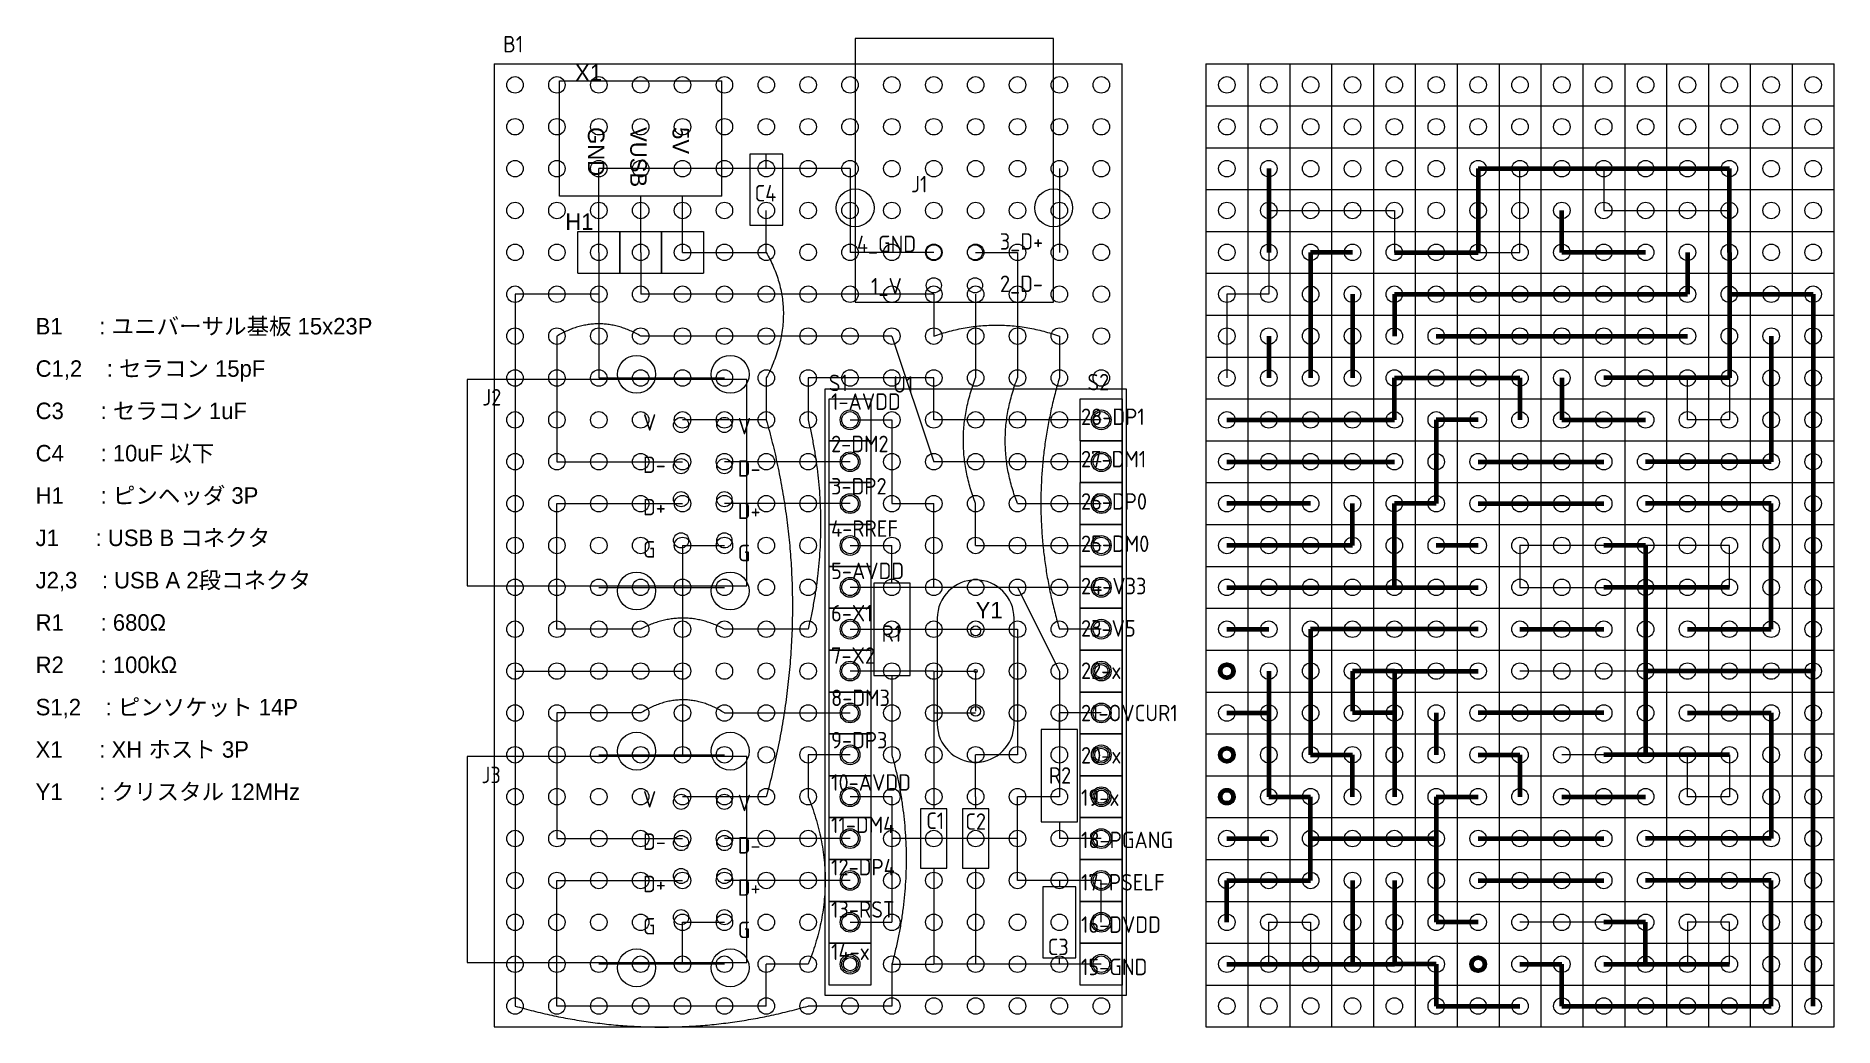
# Model space of a CAD drawing. Extents: x 13 to 123, y 37 to 97.
import ezdxf

# ---------------------------------------------------------------- set-up
doc = ezdxf.new("R2010")
doc.units = 0
doc.layers.get('0').update_dxf_attribs({"linetype": 'CONTINUOUS', "lineweight": 9})
for name, color, linetype, lineweight in [('0_GND', 7, 'CONTINUOUS', 15), ('0_wire', 3, 'CONTINUOUS', 15), ('5V line', 1, 'CONTINUOUS', 15), ('condenser', 5, 'CONTINUOUS', 15), ('resister', 4, 'CONTINUOUS', 18)]:
    doc.layers.add(name, color=color, linetype=linetype, lineweight=lineweight)
for name, color, linetype, lineweight, true_color in [('3.3V line', 40, 'CONTINUOUS', 15, 0xffaa00), ('crystal', 96, 'CONTINUOUS', 15, 0x008000), ('micon', 216, 'CONTINUOUS', 15, 0x800080), ('socket_header', 56, 'CONTINUOUS', 15, 0x808000), ('terminal', 16, 'CONTINUOUS', 15, 0x800000), ('universal_board', 253, 'CONTINUOUS', 15, 0xa0a0a4)]:
    doc.layers.add(name, color=color, linetype=linetype, lineweight=lineweight, true_color=true_color)
doc.styles.add('iso', font='iso')
doc.styles.add('unicode', font='unicode')

msp = doc.modelspace()

# ---------------------------------------------------------------- linework, layer by layer
at = {"layer": '0_GND'}
for p, q in [((47.62, 84.26), (47.62, 89.34)), ((62.86, 89.34), (47.62, 89.34)), ((62.86, 89.34), (62.86, 86.8)), ((75.56, 89.34), (75.56, 86.8)), ((103.5, 84.26), (103.5, 89.34)), ((108.58, 89.34), (108.58, 86.8)), ((62.86, 86.8), (62.86, 84.26)), ((75.56, 86.8), (75.56, 84.26)), ((88.26, 86.8), (95.88, 86.8)), ((95.88, 86.8), (95.88, 84.26)), ((108.58, 86.8), (116.2, 86.8)), ((47.62, 84.26), (47.62, 81.72)), ((67.94, 84.26), (62.86, 84.26)), ((88.26, 84.26), (88.26, 81.72)), ((100.96, 84.26), (103.5, 84.26)), ((42.54, 81.72), (42.54, 58.86)), ((47.62, 81.72), (42.54, 81.72)), ((47.62, 81.72), (47.62, 76.64)), ((88.26, 81.72), (85.72, 81.72)), ((85.72, 81.72), (85.72, 76.64)), ((47.62, 76.64), (50.16, 76.64)), ((50.16, 76.64), (52.7, 76.64)), ((52.7, 76.64), (55.24, 76.64)), ((113.66, 74.1), (113.66, 76.64)), ((116.2, 76.64), (116.2, 74.1)), ((116.2, 74.1), (113.66, 74.1)), ((52.7, 66.48), (52.7, 63.94)), ((52.7, 66.48), (55.24, 66.48)), ((108.58, 66.48), (103.5, 66.48)), ((103.5, 66.48), (103.5, 63.94)), ((116.2, 66.48), (111.12, 66.48)), ((116.2, 63.94), (116.2, 66.48)), ((47.62, 63.94), (50.16, 63.94)), ((50.16, 63.94), (52.7, 63.94)), ((52.7, 63.94), (55.24, 63.94)), ((52.7, 63.94), (52.7, 58.86)), ((103.5, 63.94), (108.58, 63.94)), ((42.54, 58.86), (52.7, 58.86)), ((42.54, 58.86), (42.54, 38.54)), ((52.7, 58.86), (52.7, 53.78)), ((111.12, 58.86), (103.5, 58.86)), ((65.4, 56.32), (65.4, 53.78)), ((47.62, 53.78), (50.16, 53.78)), ((50.16, 53.78), (52.7, 53.78)), ((52.7, 53.78), (55.24, 53.78)), ((108.58, 53.78), (106.04, 53.78)), ((113.66, 51.24), (113.66, 53.78)), ((116.2, 53.78), (116.2, 51.24)), ((116.2, 51.24), (113.66, 51.24)), ((67.94, 46.16), (67.94, 41.08)), ((70.48, 46.16), (70.48, 41.08)), ((52.7, 41.08), (52.7, 43.62)), ((52.7, 43.62), (55.24, 43.62)), ((88.26, 41.08), (88.26, 43.62)), ((88.26, 43.62), (90.8, 43.62)), ((90.8, 43.62), (90.8, 41.08)), ((108.58, 43.62), (103.5, 43.62)), ((116.2, 43.62), (113.66, 43.62)), ((113.66, 43.62), (113.66, 41.08)), ((116.2, 41.08), (116.2, 43.62)), ((50.16, 41.08), (47.62, 41.08)), ((52.7, 41.08), (50.16, 41.08)), ((55.24, 41.08), (52.7, 41.08)), ((65.4, 41.08), (67.94, 41.08)), ((65.4, 41.08), (65.4, 38.54)), ((75.56, 41.08), (67.94, 41.08)), ((78.1, 41.08), (75.56, 41.08)), ((65.4, 38.54), (60.32, 38.54))]:
    msp.add_line(p, q, dxfattribs=at)
at = {"layer": '0_GND', "lineweight": 200}
for p, q in [((88.26, 89.34), (88.26, 86.8)), ((100.96, 89.34), (100.96, 86.8)), ((100.96, 89.34), (116.2, 89.34)), ((116.2, 84.26), (116.2, 89.34)), ((88.26, 86.8), (88.26, 84.26)), ((100.96, 86.8), (100.96, 84.26)), ((95.88, 84.26), (100.96, 84.26)), ((116.2, 84.26), (116.2, 81.72)), ((116.2, 81.72), (116.2, 76.64)), ((116.2, 81.72), (121.28, 81.72)), ((121.28, 81.72), (121.28, 58.86)), ((111.12, 76.64), (108.58, 76.64)), ((113.66, 76.64), (111.12, 76.64)), ((116.2, 76.64), (113.66, 76.64)), ((111.12, 66.48), (108.58, 66.48)), ((111.12, 66.48), (111.12, 63.94)), ((111.12, 63.94), (108.58, 63.94)), ((113.66, 63.94), (111.12, 63.94)), ((111.12, 63.94), (111.12, 58.86)), ((116.2, 63.94), (113.66, 63.94)), ((121.28, 58.86), (111.12, 58.86)), ((111.12, 58.86), (111.12, 53.78)), ((121.28, 38.54), (121.28, 58.86)), ((98.42, 56.32), (98.42, 53.78)), ((111.12, 53.78), (108.58, 53.78)), ((113.66, 53.78), (111.12, 53.78)), ((116.2, 53.78), (113.66, 53.78)), ((93.34, 46.16), (93.34, 41.08)), ((95.88, 46.16), (95.88, 41.08)), ((111.12, 43.62), (108.58, 43.62)), ((111.12, 41.08), (111.12, 43.62)), ((85.72, 41.08), (88.26, 41.08)), ((88.26, 41.08), (95.88, 41.08)), ((98.42, 41.08), (95.88, 41.08)), ((98.42, 41.08), (98.42, 38.54)), ((108.58, 41.08), (111.12, 41.08)), ((111.12, 41.08), (113.66, 41.08)), ((113.66, 41.08), (116.2, 41.08)), ((98.42, 38.54), (103.5, 38.54))]:
    msp.add_line(p, q, dxfattribs=at)
at = {"layer": '0_wire'}
for p, q in [((70.48, 84.26), (73.02, 84.26)), ((73.02, 84.26), (73.02, 76.64)), ((70.48, 81.72), (70.48, 76.64)), ((45.08, 79.18), (45.08, 76.64)), ((55.24, 79.18), (50.16, 79.18)), ((65.4, 79.18), (50.16, 79.18)), ((45.08, 76.64), (45.08, 71.56)), ((67.94, 76.64), (60.32, 76.64)), ((60.32, 76.64), (60.32, 74.1)), ((67.94, 74.1), (67.94, 76.64)), ((78.1, 74.1), (67.94, 74.1)), ((45.08, 71.56), (52.7, 71.56)), ((62.86, 71.56), (55.24, 71.56)), ((78.1, 71.56), (67.94, 71.56)), ((45.08, 69.02), (52.7, 69.02)), ((45.08, 61.4), (45.08, 69.02)), ((62.86, 69.02), (55.24, 69.02)), ((70.48, 66.48), (70.48, 69.02)), ((73.02, 69.02), (78.1, 69.02)), ((62.86, 66.48), (65.4, 66.48)), ((70.48, 66.48), (78.1, 66.48)), ((50.16, 61.4), (45.08, 61.4)), ((60.32, 61.4), (55.24, 61.4)), ((62.86, 61.4), (67.94, 61.4)), ((67.94, 61.4), (73.02, 61.4)), ((73.02, 61.4), (73.02, 53.78)), ((67.94, 58.86), (62.86, 58.86)), ((67.94, 58.86), (67.94, 56.32)), ((67.94, 58.86), (70.48, 58.86)), ((70.48, 58.86), (70.48, 56.42)), ((45.08, 56.32), (45.08, 48.7)), ((50.16, 56.32), (45.08, 56.32)), ((55.24, 56.32), (62.86, 56.32)), ((67.94, 56.32), (70.48, 56.32)), ((67.94, 56.32), (67.94, 51.24)), ((62.86, 53.78), (60.32, 53.78)), ((60.32, 53.78), (60.32, 51.24)), ((70.48, 51.24), (70.48, 53.78)), ((73.02, 53.78), (70.48, 53.78)), ((45.08, 48.7), (52.7, 48.7)), ((62.86, 48.7), (55.24, 48.7)), ((78.1, 48.7), (75.56, 48.7)), ((45.08, 38.54), (45.08, 46.16)), ((45.08, 46.16), (52.7, 46.16)), ((62.86, 46.16), (55.24, 46.16)), ((57.78, 38.54), (57.78, 41.08)), ((60.32, 41.08), (57.78, 41.08)), ((57.78, 38.54), (45.08, 38.54))]:
    msp.add_line(p, q, dxfattribs=at)
at = {"layer": '0_wire', "lineweight": 200}
for p, q in [((93.34, 84.26), (90.8, 84.26)), ((90.8, 84.26), (90.8, 76.64)), ((93.34, 81.72), (93.34, 76.64)), ((98.42, 79.18), (113.66, 79.18)), ((108.58, 79.18), (113.66, 79.18)), ((118.74, 79.18), (118.74, 76.64)), ((95.88, 74.1), (95.88, 76.64)), ((95.88, 76.64), (103.5, 76.64)), ((103.5, 76.64), (103.5, 74.1)), ((118.74, 76.64), (118.74, 71.56)), ((85.72, 74.1), (95.88, 74.1)), ((85.72, 71.56), (95.88, 71.56)), ((100.96, 71.56), (108.58, 71.56)), ((118.74, 71.56), (111.12, 71.56)), ((90.8, 69.02), (85.72, 69.02)), ((93.34, 66.48), (93.34, 69.02)), ((100.96, 69.02), (108.58, 69.02)), ((118.74, 69.02), (111.12, 69.02)), ((118.74, 61.4), (118.74, 69.02)), ((93.34, 66.48), (85.72, 66.48)), ((100.96, 66.48), (98.42, 66.48)), ((95.88, 61.4), (90.8, 61.4)), ((90.8, 61.4), (90.8, 53.78)), ((100.96, 61.4), (95.88, 61.4)), ((103.5, 61.4), (108.58, 61.4)), ((113.66, 61.4), (118.74, 61.4)), ((95.88, 58.86), (93.34, 58.86)), ((93.34, 58.86), (93.34, 56.42)), ((95.88, 58.86), (95.88, 56.32)), ((95.88, 58.86), (100.96, 58.86)), ((95.88, 56.32), (93.34, 56.32)), ((95.88, 56.32), (95.88, 51.24)), ((108.58, 56.32), (100.96, 56.32)), ((113.66, 56.32), (118.74, 56.32)), ((118.74, 56.32), (118.74, 48.7)), ((90.8, 53.78), (93.34, 53.78)), ((93.34, 51.24), (93.34, 53.78)), ((100.96, 53.78), (103.5, 53.78)), ((103.5, 53.78), (103.5, 51.24)), ((85.72, 48.7), (88.26, 48.7)), ((100.96, 48.7), (108.58, 48.7)), ((118.74, 48.7), (111.12, 48.7)), ((100.96, 46.16), (108.58, 46.16)), ((118.74, 46.16), (111.12, 46.16)), ((118.74, 38.54), (118.74, 46.16)), ((103.5, 41.08), (106.04, 41.08)), ((106.04, 38.54), (106.04, 41.08)), ((106.04, 38.54), (118.74, 38.54))]:
    msp.add_line(p, q, dxfattribs=at)
at = {"layer": '0_wire'}
for centre in [(78.1, 58.86), (78.1, 53.78), (78.1, 51.24), (62.86, 41.08)]:
    msp.add_circle(centre, 0.4, dxfattribs=at)
at = {"layer": '0_wire', "lineweight": 200}
for centre in [(85.72, 58.86), (85.72, 53.78), (85.72, 51.24), (100.96, 41.08)]:
    msp.add_circle(centre, 0.4, dxfattribs=at)
at = {"layer": '3.3V line'}
for p, q in [((62.86, 74.1), (65.4, 74.1)), ((65.4, 74.1), (65.4, 69.02)), ((65.4, 69.02), (67.94, 69.02)), ((67.94, 63.94), (67.94, 69.02)), ((67.94, 63.94), (62.86, 63.94)), ((73.02, 63.94), (67.94, 63.94)), ((75.56, 63.94), (73.02, 63.94)), ((78.1, 63.94), (75.56, 63.94)), ((75.56, 58.86), (75.56, 56.32)), ((78.1, 56.32), (75.56, 56.32)), ((75.56, 56.32), (75.56, 51.24)), ((65.4, 51.24), (62.86, 51.24)), ((65.4, 51.24), (65.4, 43.62)), ((73.02, 46.16), (73.02, 51.24)), ((75.56, 51.24), (73.02, 51.24)), ((73.02, 48.7), (65.4, 48.7)), ((78.1, 46.16), (73.02, 46.16)), ((78.1, 43.62), (78.1, 46.16)), ((62.86, 43.62), (65.4, 43.62))]:
    msp.add_line(p, q, dxfattribs=at)
at = {"layer": '3.3V line', "lineweight": 200}
for p, q in [((100.96, 74.1), (98.42, 74.1)), ((98.42, 74.1), (98.42, 69.02)), ((95.88, 63.94), (95.88, 69.02)), ((98.42, 69.02), (95.88, 69.02)), ((85.72, 63.94), (88.26, 63.94)), ((88.26, 63.94), (90.8, 63.94)), ((90.8, 63.94), (95.88, 63.94)), ((95.88, 63.94), (100.96, 63.94)), ((88.26, 58.86), (88.26, 56.32)), ((85.72, 56.32), (88.26, 56.32)), ((88.26, 56.32), (88.26, 51.24)), ((88.26, 51.24), (90.8, 51.24)), ((90.8, 46.16), (90.8, 51.24)), ((98.42, 51.24), (98.42, 43.62)), ((98.42, 51.24), (100.96, 51.24)), ((90.8, 48.7), (98.42, 48.7)), ((85.72, 43.62), (85.72, 46.16)), ((85.72, 46.16), (90.8, 46.16)), ((100.96, 43.62), (98.42, 43.62))]:
    msp.add_line(p, q, dxfattribs=at)
at = {"layer": '5V line'}
for p, q in [((57.78, 84.26), (57.78, 86.8)), ((50.16, 84.26), (50.16, 81.72)), ((52.7, 84.26), (57.78, 84.26)), ((67.94, 81.72), (50.16, 81.72)), ((67.94, 81.72), (67.94, 79.18)), ((75.56, 79.18), (75.56, 76.64)), ((57.78, 76.64), (57.78, 74.1)), ((55.24, 74.1), (52.7, 74.1)), ((57.78, 74.1), (55.24, 74.1)), ((78.1, 61.4), (75.56, 61.4)), ((57.78, 51.24), (52.7, 51.24)), ((55.24, 51.24), (52.7, 51.24))]:
    msp.add_line(p, q, dxfattribs=at)
at = {"layer": '5V line', "lineweight": 200}
for p, q in [((106.04, 84.26), (106.04, 86.8)), ((111.12, 84.26), (106.04, 84.26)), ((113.66, 84.26), (113.66, 81.72)), ((95.88, 81.72), (95.88, 79.18)), ((95.88, 81.72), (113.66, 81.72)), ((88.26, 79.18), (88.26, 76.64)), ((106.04, 76.64), (106.04, 74.1)), ((106.04, 74.1), (108.58, 74.1)), ((108.58, 74.1), (111.12, 74.1)), ((85.72, 61.4), (88.26, 61.4)), ((106.04, 51.24), (111.12, 51.24)), ((108.58, 51.24), (111.12, 51.24))]:
    msp.add_line(p, q, dxfattribs=at)
at = {"layer": 'condenser'}
for p, q in [((56.78, 90.22), (56.78, 85.92)), ((58.78, 90.22), (56.78, 90.22)), ((57.78, 89.34), (57.78, 90.22)), ((58.78, 85.92), (58.78, 90.22)), ((57.78, 85.92), (57.78, 86.8)), ((56.78, 85.92), (58.78, 85.92)), ((68.74, 50.5), (67.14, 50.5)), ((67.14, 50.5), (67.14, 46.9)), ((67.94, 51.24), (67.94, 50.5)), ((68.74, 46.9), (68.74, 50.5)), ((71.28, 50.5), (69.68, 50.5)), ((69.68, 50.5), (69.68, 46.9)), ((70.48, 51.24), (70.48, 50.5)), ((71.28, 46.9), (71.28, 50.5)), ((67.14, 46.9), (68.74, 46.9)), ((67.94, 46.9), (67.94, 46.16)), ((69.68, 46.9), (71.28, 46.9)), ((70.48, 46.9), (70.48, 46.16)), ((75.56, 46.16), (75.56, 45.77)), ((74.56, 45.77), (74.56, 41.47)), ((76.56, 45.77), (74.56, 45.77)), ((76.56, 41.47), (76.56, 45.77)), ((74.56, 41.47), (76.56, 41.47)), ((75.56, 41.08), (75.56, 41.47))]:
    msp.add_line(p, q, dxfattribs=at)
at = {"layer": 'crystal'}
for p, q in [((68.15, 62.06), (68.15, 55.66)), ((72.8, 62.06), (72.8, 55.66))]:
    msp.add_line(p, q, dxfattribs=at)
for centre, radius in [((70.48, 61.3), 0.3), ((70.48, 58.86), 0.1), ((70.48, 56.42), 0.3)]:
    msp.add_circle(centre, radius, dxfattribs=at)
for centre, start, end in [((70.48, 62.06), 360, 180), ((70.48, 55.66), 180, 360)]:
    msp.add_arc(centre, 2.33, start, end, dxfattribs=at)
at = {"layer": 'micon'}
for p, q in [((61.35, 39.19), (61.35, 75.99)), ((61.35, 75.99), (79.61, 75.99)), ((79.61, 75.99), (79.61, 39.19)), ((79.61, 39.19), (61.35, 39.19))]:
    msp.add_line(p, q, dxfattribs=at)
for centre in [(62.86, 74.1), (78.1, 74.1), (62.86, 71.56), (78.1, 71.56), (62.86, 69.02), (78.1, 69.02), (62.86, 66.48), (78.1, 66.48), (62.86, 63.94), (78.1, 63.94), (62.86, 61.4), (78.1, 61.4), (62.86, 58.86), (78.1, 58.86), (62.86, 56.32), (78.1, 56.32), (62.86, 53.78), (78.1, 53.78), (62.86, 51.24), (78.1, 51.24), (62.86, 48.7), (78.1, 48.7), (62.86, 46.16), (78.1, 46.16), (62.86, 43.62), (78.1, 43.62), (62.86, 41.08), (78.1, 41.08)]:
    msp.add_circle(centre, 0.6, dxfattribs=at)
at = {"layer": 'resister'}
for p, q in [((65.4, 79.18), (67.94, 71.56)), ((65.4, 64.2), (65.4, 66.48)), ((64.3, 64.2), (64.3, 58.6)), ((66.5, 64.2), (64.3, 64.2)), ((66.5, 58.6), (66.5, 64.2)), ((73.02, 63.94), (75.56, 58.86)), ((64.3, 58.6), (66.5, 58.6)), ((65.4, 58.6), (65.4, 56.32)), ((75.56, 55.31), (75.56, 56.32)), ((74.46, 55.31), (74.46, 49.71)), ((76.66, 55.31), (74.46, 55.31)), ((76.66, 49.71), (76.66, 55.31)), ((74.46, 49.71), (76.66, 49.71)), ((75.56, 49.71), (75.56, 48.7))]:
    msp.add_line(p, q, dxfattribs=at)
for points in [[(57.78, 84.26), (59.85, 80.6), (57.78, 76.64)], [(50.16, 79.18), (47.62, 80.67), (45.08, 79.18)], [(67.94, 79.18), (71.75, 80.52), (75.56, 79.18)], [(70.48, 69.02), (68.99, 72.82), (70.48, 76.64)], [(73.02, 69.02), (71.53, 72.82), (73.02, 76.64)], [(75.56, 76.64), (73.31, 69.08), (75.56, 61.4)], [(57.78, 74.1), (60.95, 62.88), (57.78, 51.24)], [(60.32, 74.1), (61.83, 67.78), (60.32, 61.4)], [(55.24, 61.4), (52.72, 62.75), (50.16, 61.4)], [(55.24, 56.32), (52.75, 57.91), (50.16, 56.32)], [(65.4, 53.78), (67.13, 47.48), (65.4, 41.08)], [(60.32, 51.24), (62.38, 46.13), (60.32, 41.08)], [(42.54, 38.54), (51.43, 35.99), (60.32, 38.54)]]:
    msp.add_open_spline(points, degree=2, dxfattribs=at)
at = {"layer": 'socket_header'}
for p, q in [((46.35, 82.99), (46.35, 85.53)), ((46.35, 85.53), (48.89, 85.53)), ((48.89, 82.99), (48.89, 85.53)), ((48.89, 85.53), (51.43, 85.53)), ((48.89, 85.53), (48.89, 82.99)), ((51.43, 82.99), (51.43, 85.53)), ((51.43, 85.53), (53.97, 85.53)), ((51.43, 85.53), (51.43, 82.99)), ((53.97, 85.53), (53.97, 82.99)), ((46.35, 82.99), (48.89, 82.99)), ((48.89, 82.99), (51.43, 82.99)), ((51.43, 82.99), (53.97, 82.99)), ((61.59, 75.37), (64.13, 75.37)), ((61.59, 72.83), (61.59, 75.37)), ((64.13, 75.37), (64.13, 72.83)), ((76.83, 72.83), (76.83, 75.37)), ((76.83, 75.37), (79.37, 75.37)), ((79.37, 75.37), (79.37, 72.83)), ((64.13, 72.83), (61.59, 72.83)), ((61.59, 72.83), (64.13, 72.83)), ((61.59, 70.29), (61.59, 72.83)), ((64.13, 72.83), (64.13, 70.29)), ((79.37, 72.83), (76.83, 72.83)), ((76.83, 72.83), (79.37, 72.83)), ((76.83, 72.83), (76.83, 70.29)), ((79.37, 72.83), (79.37, 70.29)), ((64.13, 70.29), (61.59, 70.29)), ((61.59, 70.29), (64.13, 70.29)), ((61.59, 67.75), (61.59, 70.29)), ((64.13, 70.29), (64.13, 67.75)), ((79.37, 70.29), (76.83, 70.29)), ((76.83, 70.29), (79.37, 70.29)), ((76.83, 67.75), (76.83, 70.29)), ((79.37, 70.29), (79.37, 67.75)), ((64.13, 67.75), (61.59, 67.75)), ((61.59, 67.75), (64.13, 67.75)), ((61.59, 65.21), (61.59, 67.75)), ((64.13, 67.75), (64.13, 65.21)), ((79.37, 67.75), (76.83, 67.75)), ((76.83, 67.75), (79.37, 67.75)), ((76.83, 65.21), (76.83, 67.75)), ((79.37, 67.75), (79.37, 65.21)), ((64.13, 65.21), (61.59, 65.21)), ((61.59, 65.21), (64.13, 65.21)), ((61.59, 62.67), (61.59, 65.21)), ((64.13, 65.21), (64.13, 62.67)), ((79.37, 65.21), (76.83, 65.21)), ((76.83, 65.21), (79.37, 65.21)), ((76.83, 62.67), (76.83, 65.21)), ((79.37, 65.21), (79.37, 62.67)), ((64.13, 62.67), (61.59, 62.67)), ((61.59, 62.67), (64.13, 62.67)), ((61.59, 60.13), (61.59, 62.67)), ((64.13, 62.67), (64.13, 60.13)), ((79.37, 62.67), (76.83, 62.67)), ((76.83, 62.67), (79.37, 62.67)), ((76.83, 60.13), (76.83, 62.67)), ((79.37, 62.67), (79.37, 60.13)), ((64.13, 60.13), (61.59, 60.13)), ((61.59, 60.13), (64.13, 60.13)), ((61.59, 57.59), (61.59, 60.13)), ((64.13, 60.13), (64.13, 57.59)), ((79.37, 60.13), (76.83, 60.13)), ((76.83, 60.13), (79.37, 60.13)), ((76.83, 57.59), (76.83, 60.13)), ((79.37, 60.13), (79.37, 57.59)), ((64.13, 57.59), (61.59, 57.59)), ((61.59, 57.59), (64.13, 57.59)), ((61.59, 55.05), (61.59, 57.59)), ((64.13, 57.59), (64.13, 55.05)), ((79.37, 57.59), (76.83, 57.59)), ((76.83, 57.59), (79.37, 57.59)), ((76.83, 55.05), (76.83, 57.59)), ((79.37, 57.59), (79.37, 55.05)), ((64.13, 55.05), (61.59, 55.05)), ((61.59, 55.05), (64.13, 55.05)), ((61.59, 52.51), (61.59, 55.05)), ((64.13, 55.05), (64.13, 52.51)), ((79.37, 55.05), (76.83, 55.05)), ((76.83, 55.05), (79.37, 55.05)), ((76.83, 52.51), (76.83, 55.05)), ((79.37, 55.05), (79.37, 52.51)), ((64.13, 52.51), (61.59, 52.51)), ((61.59, 52.51), (64.13, 52.51)), ((61.59, 49.97), (61.59, 52.51)), ((64.13, 52.51), (64.13, 49.97)), ((79.37, 52.51), (76.83, 52.51)), ((76.83, 52.51), (79.37, 52.51)), ((76.83, 49.97), (76.83, 52.51)), ((79.37, 52.51), (79.37, 49.97)), ((64.13, 49.97), (61.59, 49.97)), ((61.59, 49.97), (64.13, 49.97)), ((61.59, 47.43), (61.59, 49.97)), ((64.13, 49.97), (64.13, 47.43)), ((79.37, 49.97), (76.83, 49.97)), ((76.83, 49.97), (79.37, 49.97)), ((76.83, 47.43), (76.83, 49.97)), ((79.37, 49.97), (79.37, 47.43)), ((64.13, 47.43), (61.59, 47.43)), ((61.59, 47.43), (64.13, 47.43)), ((61.59, 44.89), (61.59, 47.43)), ((64.13, 47.43), (64.13, 44.89)), ((79.37, 47.43), (76.83, 47.43)), ((76.83, 47.43), (79.37, 47.43)), ((76.83, 44.89), (76.83, 47.43)), ((79.37, 47.43), (79.37, 44.89)), ((64.13, 44.89), (61.59, 44.89)), ((61.59, 44.89), (64.13, 44.89)), ((61.59, 42.35), (61.59, 44.89)), ((64.13, 44.89), (64.13, 42.35)), ((79.37, 44.89), (76.83, 44.89)), ((76.83, 44.89), (79.37, 44.89)), ((76.83, 42.35), (76.83, 44.89)), ((79.37, 44.89), (79.37, 42.35)), ((64.13, 42.35), (61.59, 42.35)), ((61.59, 42.35), (64.13, 42.35)), ((61.59, 39.81), (61.59, 42.35)), ((64.13, 42.35), (64.13, 39.81)), ((79.37, 42.35), (76.83, 42.35)), ((76.83, 42.35), (79.37, 42.35)), ((76.83, 39.81), (76.83, 42.35)), ((79.37, 42.35), (79.37, 39.81)), ((64.13, 39.81), (61.59, 39.81)), ((79.37, 39.81), (76.83, 39.81))]:
    msp.add_line(p, q, dxfattribs=at)
at = {"layer": 'terminal'}
for p, q in [((63.17, 97.24), (63.17, 81.24)), ((75.21, 97.24), (63.17, 97.24)), ((75.21, 81.24), (75.21, 97.24)), ((45.23, 87.66), (45.23, 94.66)), ((45.23, 94.66), (55.09, 94.66)), ((55.09, 87.66), (55.09, 94.66)), ((55.09, 87.66), (45.23, 87.66)), ((47.62, 84.26), (47.62, 87.66)), ((50.16, 84.26), (50.16, 87.66)), ((52.7, 84.26), (52.7, 87.66)), ((63.17, 81.24), (75.21, 81.24)), ((56.59, 76.54), (39.63, 76.54)), ((39.63, 76.54), (39.63, 64.04)), ((56.59, 64.04), (56.59, 76.54)), ((39.63, 64.04), (56.59, 64.04)), ((56.59, 53.68), (39.63, 53.68)), ((39.63, 53.68), (39.63, 41.18)), ((56.59, 41.18), (56.59, 53.68)), ((39.63, 41.18), (56.59, 41.18))]:
    msp.add_line(p, q, dxfattribs=at)
for centre, radius in [((63.17, 86.96), 1.15), ((75.21, 86.96), 1.15), ((67.94, 84.26), 0.46), ((70.44, 84.26), 0.46), ((67.94, 82.26), 0.46), ((70.44, 82.26), 0.46), ((49.91, 76.86), 1.15), ((55.59, 76.86), 1.15), ((52.61, 73.79), 0.46), ((55.24, 73.79), 0.46), ((52.61, 71.29), 0.46), ((55.24, 71.29), 0.46), ((52.61, 69.29), 0.46), ((55.24, 69.29), 0.46), ((52.61, 66.79), 0.46), ((55.24, 66.79), 0.46), ((49.91, 63.72), 1.15), ((55.59, 63.72), 1.15), ((49.91, 54), 1.15), ((55.59, 54), 1.15), ((52.61, 50.93), 0.46), ((55.24, 50.93), 0.46), ((52.61, 48.43), 0.46), ((55.24, 48.43), 0.46), ((52.61, 46.43), 0.46), ((55.24, 46.43), 0.46), ((52.61, 43.93), 0.46), ((55.24, 43.93), 0.46), ((49.91, 40.86), 1.15), ((55.59, 40.86), 1.15)]:
    msp.add_circle(centre, radius, dxfattribs=at)
at = {"layer": 'universal_board'}
for p, q in [((41.27, 95.69), (41.27, 37.27)), ((41.27, 95.69), (79.37, 95.69)), ((79.37, 37.27), (79.37, 95.69)), ((84.45, 95.69), (84.45, 37.27)), ((84.45, 95.69), (122.55, 95.69)), ((86.99, 95.69), (86.99, 37.27)), ((89.53, 95.69), (89.53, 37.27)), ((92.07, 95.69), (92.07, 37.27)), ((94.61, 95.69), (94.61, 37.27)), ((97.15, 95.69), (97.15, 37.27)), ((99.69, 95.69), (99.69, 37.27)), ((102.23, 95.69), (102.23, 37.27)), ((104.77, 95.69), (104.77, 37.27)), ((107.31, 95.69), (107.31, 37.27)), ((109.85, 95.69), (109.85, 37.27)), ((112.39, 95.69), (112.39, 37.27)), ((114.93, 95.69), (114.93, 37.27)), ((117.47, 95.69), (117.47, 37.27)), ((120.01, 95.69), (120.01, 37.27)), ((122.55, 37.27), (122.55, 95.69)), ((84.45, 93.15), (122.55, 93.15)), ((84.45, 90.61), (122.55, 90.61)), ((84.45, 88.07), (122.55, 88.07)), ((84.45, 85.53), (122.55, 85.53)), ((84.45, 82.99), (122.55, 82.99)), ((84.45, 80.45), (122.55, 80.45)), ((84.45, 77.91), (122.55, 77.91)), ((84.45, 75.37), (122.55, 75.37)), ((84.45, 72.83), (122.55, 72.83)), ((84.45, 70.29), (122.55, 70.29)), ((84.45, 67.75), (122.55, 67.75)), ((84.45, 65.21), (122.55, 65.21)), ((84.45, 62.67), (122.55, 62.67)), ((84.45, 60.13), (122.55, 60.13)), ((84.45, 57.59), (122.55, 57.59)), ((84.45, 55.05), (122.55, 55.05)), ((84.45, 52.51), (122.55, 52.51)), ((84.45, 49.97), (122.55, 49.97)), ((84.45, 47.43), (122.55, 47.43)), ((84.45, 44.89), (122.55, 44.89)), ((84.45, 42.35), (122.55, 42.35)), ((84.45, 39.81), (122.55, 39.81)), ((41.27, 37.27), (79.37, 37.27)), ((84.45, 37.27), (122.55, 37.27))]:
    msp.add_line(p, q, dxfattribs=at)
for centre in [(42.54, 94.42), (45.08, 94.42), (47.62, 94.42), (50.16, 94.42), (52.7, 94.42), (55.24, 94.42), (57.78, 94.42), (60.32, 94.42), (62.86, 94.42), (65.4, 94.42), (67.94, 94.42), (70.48, 94.42), (73.02, 94.42), (75.56, 94.42), (78.1, 94.42), (85.72, 94.42), (88.26, 94.42), (90.8, 94.42), (93.34, 94.42), (95.88, 94.42), (98.42, 94.42), (100.96, 94.42), (103.5, 94.42), (106.04, 94.42), (108.58, 94.42), (111.12, 94.42), (113.66, 94.42), (116.2, 94.42), (118.74, 94.42), (121.28, 94.42), (42.54, 91.88), (45.08, 91.88), (47.62, 91.88), (50.16, 91.88), (52.7, 91.88), (55.24, 91.88), (57.78, 91.88), (60.32, 91.88), (62.86, 91.88), (65.4, 91.88), (67.94, 91.88), (70.48, 91.88), (73.02, 91.88), (75.56, 91.88), (78.1, 91.88), (85.72, 91.88), (88.26, 91.88), (90.8, 91.88), (93.34, 91.88), (95.88, 91.88), (98.42, 91.88), (100.96, 91.88), (103.5, 91.88), (106.04, 91.88), (108.58, 91.88), (111.12, 91.88), (113.66, 91.88), (116.2, 91.88), (118.74, 91.88), (121.28, 91.88), (42.54, 89.34), (45.08, 89.34), (47.62, 89.34), (50.16, 89.34), (52.7, 89.34), (55.24, 89.34), (57.78, 89.34), (60.32, 89.34), (62.86, 89.34), (65.4, 89.34), (67.94, 89.34), (70.48, 89.34), (73.02, 89.34), (75.56, 89.34), (78.1, 89.34), (85.72, 89.34), (88.26, 89.34), (90.8, 89.34), (93.34, 89.34), (95.88, 89.34), (98.42, 89.34), (100.96, 89.34), (103.5, 89.34), (106.04, 89.34), (108.58, 89.34), (111.12, 89.34), (113.66, 89.34), (116.2, 89.34), (118.74, 89.34), (121.28, 89.34), (42.54, 86.8), (45.08, 86.8), (47.62, 86.8), (50.16, 86.8), (52.7, 86.8), (55.24, 86.8), (57.78, 86.8), (60.32, 86.8), (62.86, 86.8), (65.4, 86.8), (67.94, 86.8), (70.48, 86.8), (73.02, 86.8), (75.56, 86.8), (78.1, 86.8), (85.72, 86.8), (88.26, 86.8), (90.8, 86.8), (93.34, 86.8), (95.88, 86.8), (98.42, 86.8), (100.96, 86.8), (103.5, 86.8), (106.04, 86.8), (108.58, 86.8), (111.12, 86.8), (113.66, 86.8), (116.2, 86.8), (118.74, 86.8), (121.28, 86.8), (42.54, 84.26), (45.08, 84.26), (47.62, 84.26), (50.16, 84.26), (52.7, 84.26), (55.24, 84.26), (57.78, 84.26), (60.32, 84.26), (62.86, 84.26), (65.4, 84.26), (67.94, 84.26), (70.48, 84.26), (73.02, 84.26), (75.56, 84.26), (78.1, 84.26), (85.72, 84.26), (88.26, 84.26), (90.8, 84.26), (93.34, 84.26), (95.88, 84.26), (98.42, 84.26), (100.96, 84.26), (103.5, 84.26), (106.04, 84.26), (108.58, 84.26), (111.12, 84.26), (113.66, 84.26), (116.2, 84.26), (118.74, 84.26), (121.28, 84.26), (42.54, 81.72), (45.08, 81.72), (47.62, 81.72), (50.16, 81.72), (52.7, 81.72), (55.24, 81.72), (57.78, 81.72), (60.32, 81.72), (62.86, 81.72), (65.4, 81.72), (67.94, 81.72), (70.48, 81.72), (73.02, 81.72), (75.56, 81.72), (78.1, 81.72), (85.72, 81.72), (88.26, 81.72), (90.8, 81.72), (93.34, 81.72), (95.88, 81.72), (98.42, 81.72), (100.96, 81.72), (103.5, 81.72), (106.04, 81.72), (108.58, 81.72), (111.12, 81.72), (113.66, 81.72), (116.2, 81.72), (118.74, 81.72), (121.28, 81.72), (42.54, 79.18), (45.08, 79.18), (47.62, 79.18), (50.16, 79.18), (52.7, 79.18), (55.24, 79.18), (57.78, 79.18), (60.32, 79.18), (62.86, 79.18), (65.4, 79.18), (67.94, 79.18), (70.48, 79.18), (73.02, 79.18), (75.56, 79.18), (78.1, 79.18), (85.72, 79.18), (88.26, 79.18), (90.8, 79.18), (93.34, 79.18), (95.88, 79.18), (98.42, 79.18), (100.96, 79.18), (103.5, 79.18), (106.04, 79.18), (108.58, 79.18), (111.12, 79.18), (113.66, 79.18), (116.2, 79.18), (118.74, 79.18), (121.28, 79.18), (42.54, 76.64), (45.08, 76.64), (47.62, 76.64), (50.16, 76.64), (52.7, 76.64), (55.24, 76.64), (57.78, 76.64), (60.32, 76.64), (62.86, 76.64), (65.4, 76.64), (67.94, 76.64), (70.48, 76.64), (73.02, 76.64), (75.56, 76.64), (78.1, 76.64), (85.72, 76.64), (88.26, 76.64), (90.8, 76.64), (93.34, 76.64), (95.88, 76.64), (98.42, 76.64), (100.96, 76.64), (103.5, 76.64), (106.04, 76.64), (108.58, 76.64), (111.12, 76.64), (113.66, 76.64), (116.2, 76.64), (118.74, 76.64), (121.28, 76.64), (42.54, 74.1), (45.08, 74.1), (47.62, 74.1), (50.16, 74.1), (52.7, 74.1), (55.24, 74.1), (57.78, 74.1), (60.32, 74.1), (62.86, 74.1), (65.4, 74.1), (67.94, 74.1), (70.48, 74.1), (73.02, 74.1), (75.56, 74.1), (78.1, 74.1), (85.72, 74.1), (88.26, 74.1), (90.8, 74.1), (93.34, 74.1), (95.88, 74.1), (98.42, 74.1), (100.96, 74.1), (103.5, 74.1), (106.04, 74.1), (108.58, 74.1), (111.12, 74.1), (113.66, 74.1), (116.2, 74.1), (118.74, 74.1), (121.28, 74.1), (42.54, 71.56), (45.08, 71.56), (47.62, 71.56), (50.16, 71.56), (52.7, 71.56), (55.24, 71.56), (57.78, 71.56), (60.32, 71.56), (62.86, 71.56), (62.86, 71.56), (65.4, 71.56), (67.94, 71.56), (70.48, 71.56), (73.02, 71.56), (75.56, 71.56), (78.1, 71.56), (85.72, 71.56), (88.26, 71.56), (90.8, 71.56), (93.34, 71.56), (95.88, 71.56), (98.42, 71.56), (100.96, 71.56), (103.5, 71.56), (106.04, 71.56), (106.04, 71.56), (108.58, 71.56), (111.12, 71.56), (113.66, 71.56), (116.2, 71.56), (118.74, 71.56), (121.28, 71.56), (42.54, 69.02), (45.08, 69.02), (47.62, 69.02), (47.62, 69.02), (50.16, 69.02), (52.7, 69.02), (55.24, 69.02), (57.78, 69.02), (60.32, 69.02), (62.86, 69.02), (62.86, 69.02), (65.4, 69.02), (67.94, 69.02), (70.48, 69.02), (73.02, 69.02), (75.56, 69.02), (78.1, 69.02), (85.72, 69.02), (88.26, 69.02), (90.8, 69.02), (90.8, 69.02), (93.34, 69.02), (95.88, 69.02), (98.42, 69.02), (100.96, 69.02), (103.5, 69.02), (106.04, 69.02), (106.04, 69.02), (108.58, 69.02), (111.12, 69.02), (113.66, 69.02), (116.2, 69.02), (118.74, 69.02), (121.28, 69.02), (42.54, 66.48), (45.08, 66.48), (47.62, 66.48), (47.62, 66.48), (50.16, 66.48), (52.7, 66.48), (55.24, 66.48), (57.78, 66.48), (60.32, 66.48), (62.86, 66.48), (62.86, 66.48), (65.4, 66.48), (67.94, 66.48), (70.48, 66.48), (73.02, 66.48), (75.56, 66.48), (78.1, 66.48), (85.72, 66.48), (88.26, 66.48), (90.8, 66.48), (90.8, 66.48), (93.34, 66.48), (95.88, 66.48), (98.42, 66.48), (100.96, 66.48), (103.5, 66.48), (106.04, 66.48), (106.04, 66.48), (108.58, 66.48), (111.12, 66.48), (113.66, 66.48), (116.2, 66.48), (118.74, 66.48), (121.28, 66.48), (42.54, 63.94), (45.08, 63.94), (47.62, 63.94), (47.62, 63.94), (50.16, 63.94), (52.7, 63.94), (55.24, 63.94), (57.78, 63.94), (60.32, 63.94), (62.86, 63.94), (62.86, 63.94), (65.4, 63.94), (67.94, 63.94), (70.48, 63.94), (73.02, 63.94), (75.56, 63.94), (78.1, 63.94), (85.72, 63.94), (88.26, 63.94), (90.8, 63.94), (90.8, 63.94), (93.34, 63.94), (95.88, 63.94), (98.42, 63.94), (100.96, 63.94), (103.5, 63.94), (106.04, 63.94), (106.04, 63.94), (108.58, 63.94), (111.12, 63.94), (113.66, 63.94), (116.2, 63.94), (118.74, 63.94), (121.28, 63.94), (42.54, 61.4), (45.08, 61.4), (47.62, 61.4), (47.62, 61.4), (50.16, 61.4), (52.7, 61.4), (55.24, 61.4), (57.78, 61.4), (60.32, 61.4), (62.86, 61.4), (62.86, 61.4), (65.4, 61.4), (67.94, 61.4), (70.48, 61.4), (73.02, 61.4), (75.56, 61.4), (78.1, 61.4), (85.72, 61.4), (88.26, 61.4), (90.8, 61.4), (90.8, 61.4), (93.34, 61.4), (95.88, 61.4), (98.42, 61.4), (100.96, 61.4), (103.5, 61.4), (106.04, 61.4), (106.04, 61.4), (108.58, 61.4), (111.12, 61.4), (113.66, 61.4), (116.2, 61.4), (118.74, 61.4), (121.28, 61.4), (42.54, 58.86), (45.08, 58.86), (47.62, 58.86), (47.62, 58.86), (50.16, 58.86), (52.7, 58.86), (55.24, 58.86), (57.78, 58.86), (60.32, 58.86), (62.86, 58.86), (62.86, 58.86), (65.4, 58.86), (67.94, 58.86), (70.48, 58.86), (73.02, 58.86), (75.56, 58.86), (78.1, 58.86), (85.72, 58.86), (88.26, 58.86), (90.8, 58.86), (90.8, 58.86), (93.34, 58.86), (95.88, 58.86), (98.42, 58.86), (100.96, 58.86), (103.5, 58.86), (106.04, 58.86), (106.04, 58.86), (108.58, 58.86), (111.12, 58.86), (113.66, 58.86), (116.2, 58.86), (118.74, 58.86), (121.28, 58.86), (42.54, 56.32), (45.08, 56.32), (47.62, 56.32), (47.62, 56.32), (50.16, 56.32), (52.7, 56.32), (55.24, 56.32), (57.78, 56.32), (60.32, 56.32), (62.86, 56.32), (62.86, 56.32), (65.4, 56.32), (67.94, 56.32), (70.48, 56.32), (73.02, 56.32), (75.56, 56.32), (78.1, 56.32), (85.72, 56.32), (88.26, 56.32), (90.8, 56.32), (90.8, 56.32), (93.34, 56.32), (95.88, 56.32), (98.42, 56.32), (100.96, 56.32), (103.5, 56.32), (106.04, 56.32), (106.04, 56.32), (108.58, 56.32), (111.12, 56.32), (113.66, 56.32), (116.2, 56.32), (118.74, 56.32), (121.28, 56.32), (42.54, 53.78), (45.08, 53.78), (47.62, 53.78), (47.62, 53.78), (50.16, 53.78), (52.7, 53.78), (55.24, 53.78), (57.78, 53.78), (60.32, 53.78), (62.86, 53.78), (62.86, 53.78), (65.4, 53.78), (67.94, 53.78), (70.48, 53.78), (73.02, 53.78), (75.56, 53.78), (78.1, 53.78), (85.72, 53.78), (88.26, 53.78), (90.8, 53.78), (90.8, 53.78), (93.34, 53.78), (95.88, 53.78), (98.42, 53.78), (100.96, 53.78), (103.5, 53.78), (106.04, 53.78), (106.04, 53.78), (108.58, 53.78), (111.12, 53.78), (113.66, 53.78), (116.2, 53.78), (118.74, 53.78), (121.28, 53.78), (42.54, 51.24), (45.08, 51.24), (47.62, 51.24), (47.62, 51.24), (50.16, 51.24), (52.7, 51.24), (55.24, 51.24), (57.78, 51.24), (60.32, 51.24), (62.86, 51.24), (62.86, 51.24), (65.4, 51.24), (67.94, 51.24), (70.48, 51.24), (73.02, 51.24), (75.56, 51.24), (78.1, 51.24), (85.72, 51.24), (88.26, 51.24), (90.8, 51.24), (90.8, 51.24), (93.34, 51.24), (95.88, 51.24), (98.42, 51.24), (100.96, 51.24), (103.5, 51.24), (106.04, 51.24), (106.04, 51.24), (108.58, 51.24), (111.12, 51.24), (113.66, 51.24), (116.2, 51.24), (118.74, 51.24), (121.28, 51.24), (42.54, 48.7), (45.08, 48.7), (47.62, 48.7), (47.62, 48.7), (50.16, 48.7), (52.7, 48.7), (55.24, 48.7), (57.78, 48.7), (60.32, 48.7), (62.86, 48.7), (62.86, 48.7), (65.4, 48.7), (67.94, 48.7), (70.48, 48.7), (73.02, 48.7), (75.56, 48.7), (78.1, 48.7), (85.72, 48.7), (88.26, 48.7), (90.8, 48.7), (90.8, 48.7), (93.34, 48.7), (95.88, 48.7), (98.42, 48.7), (100.96, 48.7), (103.5, 48.7), (106.04, 48.7), (106.04, 48.7), (108.58, 48.7), (111.12, 48.7), (113.66, 48.7), (116.2, 48.7), (118.74, 48.7), (121.28, 48.7), (42.54, 46.16), (45.08, 46.16), (47.62, 46.16), (47.62, 46.16), (50.16, 46.16), (52.7, 46.16), (55.24, 46.16), (57.78, 46.16), (60.32, 46.16), (62.86, 46.16), (62.86, 46.16), (65.4, 46.16), (67.94, 46.16), (70.48, 46.16), (73.02, 46.16), (75.56, 46.16), (78.1, 46.16), (85.72, 46.16), (88.26, 46.16), (90.8, 46.16), (90.8, 46.16), (93.34, 46.16), (95.88, 46.16), (98.42, 46.16), (100.96, 46.16), (103.5, 46.16), (106.04, 46.16), (106.04, 46.16), (108.58, 46.16), (111.12, 46.16), (113.66, 46.16), (116.2, 46.16), (118.74, 46.16), (121.28, 46.16), (42.54, 43.62), (45.08, 43.62), (47.62, 43.62), (47.62, 43.62), (50.16, 43.62), (52.7, 43.62), (55.24, 43.62), (57.78, 43.62), (60.32, 43.62), (62.86, 43.62), (62.86, 43.62), (65.4, 43.62), (67.94, 43.62), (70.48, 43.62), (73.02, 43.62), (75.56, 43.62), (78.1, 43.62), (85.72, 43.62), (88.26, 43.62), (90.8, 43.62), (90.8, 43.62), (93.34, 43.62), (95.88, 43.62), (98.42, 43.62), (100.96, 43.62), (103.5, 43.62), (106.04, 43.62), (106.04, 43.62), (108.58, 43.62), (111.12, 43.62), (113.66, 43.62), (116.2, 43.62), (118.74, 43.62), (121.28, 43.62), (42.54, 41.08), (45.08, 41.08), (47.62, 41.08), (47.62, 41.08), (50.16, 41.08), (52.7, 41.08), (55.24, 41.08), (57.78, 41.08), (60.32, 41.08), (62.86, 41.08), (62.86, 41.08), (65.4, 41.08), (67.94, 41.08), (70.48, 41.08), (73.02, 41.08), (75.56, 41.08), (78.1, 41.08), (85.72, 41.08), (88.26, 41.08), (90.8, 41.08), (90.8, 41.08), (93.34, 41.08), (95.88, 41.08), (98.42, 41.08), (100.96, 41.08), (103.5, 41.08), (106.04, 41.08), (106.04, 41.08), (108.58, 41.08), (111.12, 41.08), (113.66, 41.08), (116.2, 41.08), (118.74, 41.08), (121.28, 41.08), (42.54, 38.54), (45.08, 38.54), (47.62, 38.54), (47.62, 38.54), (50.16, 38.54), (52.7, 38.54), (55.24, 38.54), (57.78, 38.54), (60.32, 38.54), (62.86, 38.54), (62.86, 38.54), (65.4, 38.54), (67.94, 38.54), (70.48, 38.54), (73.02, 38.54), (75.56, 38.54), (78.1, 38.54), (85.72, 38.54), (88.26, 38.54), (90.8, 38.54), (90.8, 38.54), (93.34, 38.54), (95.88, 38.54), (98.42, 38.54), (100.96, 38.54), (103.5, 38.54), (106.04, 38.54), (106.04, 38.54), (108.58, 38.54), (111.12, 38.54), (113.66, 38.54), (116.2, 38.54), (118.74, 38.54), (121.28, 38.54)]:
    msp.add_circle(centre, 0.5, dxfattribs=at)

# ---------------------------------------------------------------- texts
at = {"insert": (13.46, 65.63), "char_height": 1, "width": 23.3333, "attachment_point": 4, "line_spacing_factor": 1.54, "style": 'unicode'}
msp.add_mtext('B1      : ユニバーサル基板 15x23P\\PC1,2    : セラコン 15pF\\PC3      : セラコン 1uF\\PC4      : 10uF 以下\\PH1      : ピンヘッダ 3P\\PJ1      : USB B コネクタ\\PJ2,3    : USB A 2段コネクタ\\PR1      : 680Ω\\PR2      : 100kΩ\\PS1,2    : ピンソケット 14P\\PX1      : XH ホスト 3P\\PY1      : クリスタル 12MHz', dxfattribs=at)
at = {"layer": 'condenser', "char_height": 1, "attachment_point": 4, "line_spacing_factor": 1.54, "style": 'iso'}
for s, insert, width in [('C4', (57.07, 87.85), 1.3333), ('C1', (67.48, 49.78), 1), ('C2', (69.85, 49.73), 1.2222), ('C3', (74.85, 42.13), 1.2222)]:
    msp.add_mtext(s, dxfattribs=dict(at, insert=insert, width=width))
at = {"layer": 'crystal', "insert": (70.48, 62.56), "char_height": 1, "width": 1.2222, "attachment_point": 4, "line_spacing_factor": 1.54, "style": 'unicode'}
msp.add_mtext('Y1', dxfattribs=at)
at = {"layer": 'micon', "char_height": 1, "attachment_point": 4, "line_spacing_factor": 1.54, "style": 'iso'}
for s, insert, width in [('U1', (65.48, 76.25), 1.1111), ('1-AVDD\\P2-DM2\\P3-DP2\\P4-RREF\\P5-AVDD\\P6-X1\\P7-X2\\P8-DM3\\P9-DP3\\P10-AVDD\\P11-DM4\\P12-DP4\\P13-RST\\P14-x', (61.71, 58.52), 5.5556), ('28-DP1\\P27-DM1\\P26-DP0\\P25-DM0\\P24-V33\\P23-V5\\P22-x\\P21-OVCUR1\\P20-x\\P19-x\\P18-PGANG\\P17-PSELF\\P16-DVDD\\P15-GND', (76.87, 57.6), 6.7778)]:
    msp.add_mtext(s, dxfattribs=dict(at, insert=insert, width=width))
at = {"layer": 'resister', "char_height": 1, "attachment_point": 4, "line_spacing_factor": 1.54, "style": 'iso'}
for s, insert, width in [('R1', (64.78, 61.14), 1.1111), ('R2', (74.92, 52.53), 1.3333)]:
    msp.add_mtext(s, dxfattribs=dict(at, insert=insert, width=width))
at = {"layer": 'socket_header', "char_height": 1, "attachment_point": 4, "line_spacing_factor": 1.54}
for s, insert, width, style in [('H1', (45.59, 86.12), 1.1111, 'unicode'), ('S1', (61.57, 76.34), 1.1111, 'iso'), ('S2', (77.26, 76.39), 1.3333, 'iso')]:
    msp.add_mtext(s, dxfattribs=dict(at, insert=insert, width=width, style=style))
at = {"layer": 'terminal', "char_height": 1, "line_spacing_factor": 1.54}
for s, insert, width, attachment_point, style in [('X1', (46.18, 95.16), 1.2222, 4, 'unicode'), ('J1', (66.56, 88.4), 0.8889, 4, 'iso'), ('4_GND\\P1_V', (65.07, 83.44), 4.9722, 5, 'iso'), ('3_D+\\P2_D-', (73.26, 83.59), 3.8611, 5, 'iso'), ('J2', (40.55, 75.47), 1.1111, 4, 'iso'), ('V\\PD-\\PD+\\PG', (50.3, 70.09), 1.3333, 4, 'iso'), ('V\\PD-\\PD+\\PG', (56.05, 69.87), 1.3333, 4, 'iso'), ('J3', (40.5, 52.56), 1.1111, 4, 'iso'), ('V\\PD-\\PD+\\PG', (50.3, 47.23), 1.3333, 4, 'iso'), ('V\\PD-\\PD+\\PG', (56.05, 47.01), 1.3333, 4, 'iso')]:
    msp.add_mtext(s, dxfattribs=dict(at, insert=insert, width=width, attachment_point=attachment_point, style=style))
at = {"layer": 'terminal', "insert": (50.02, 91.86), "char_height": 1, "width": 3.3341, "attachment_point": 4, "rotation": 270, "line_spacing_factor": 1.54, "style": 'unicode'}
msp.add_mtext('5V\\PVUSB\\PGND', dxfattribs=at)
at = {"layer": 'universal_board', "insert": (41.82, 96.89), "char_height": 1, "width": 1.1111, "attachment_point": 4, "line_spacing_factor": 1.54, "style": 'iso'}
msp.add_mtext('B1', dxfattribs=at)

doc.saveas('drawing.dxf')
